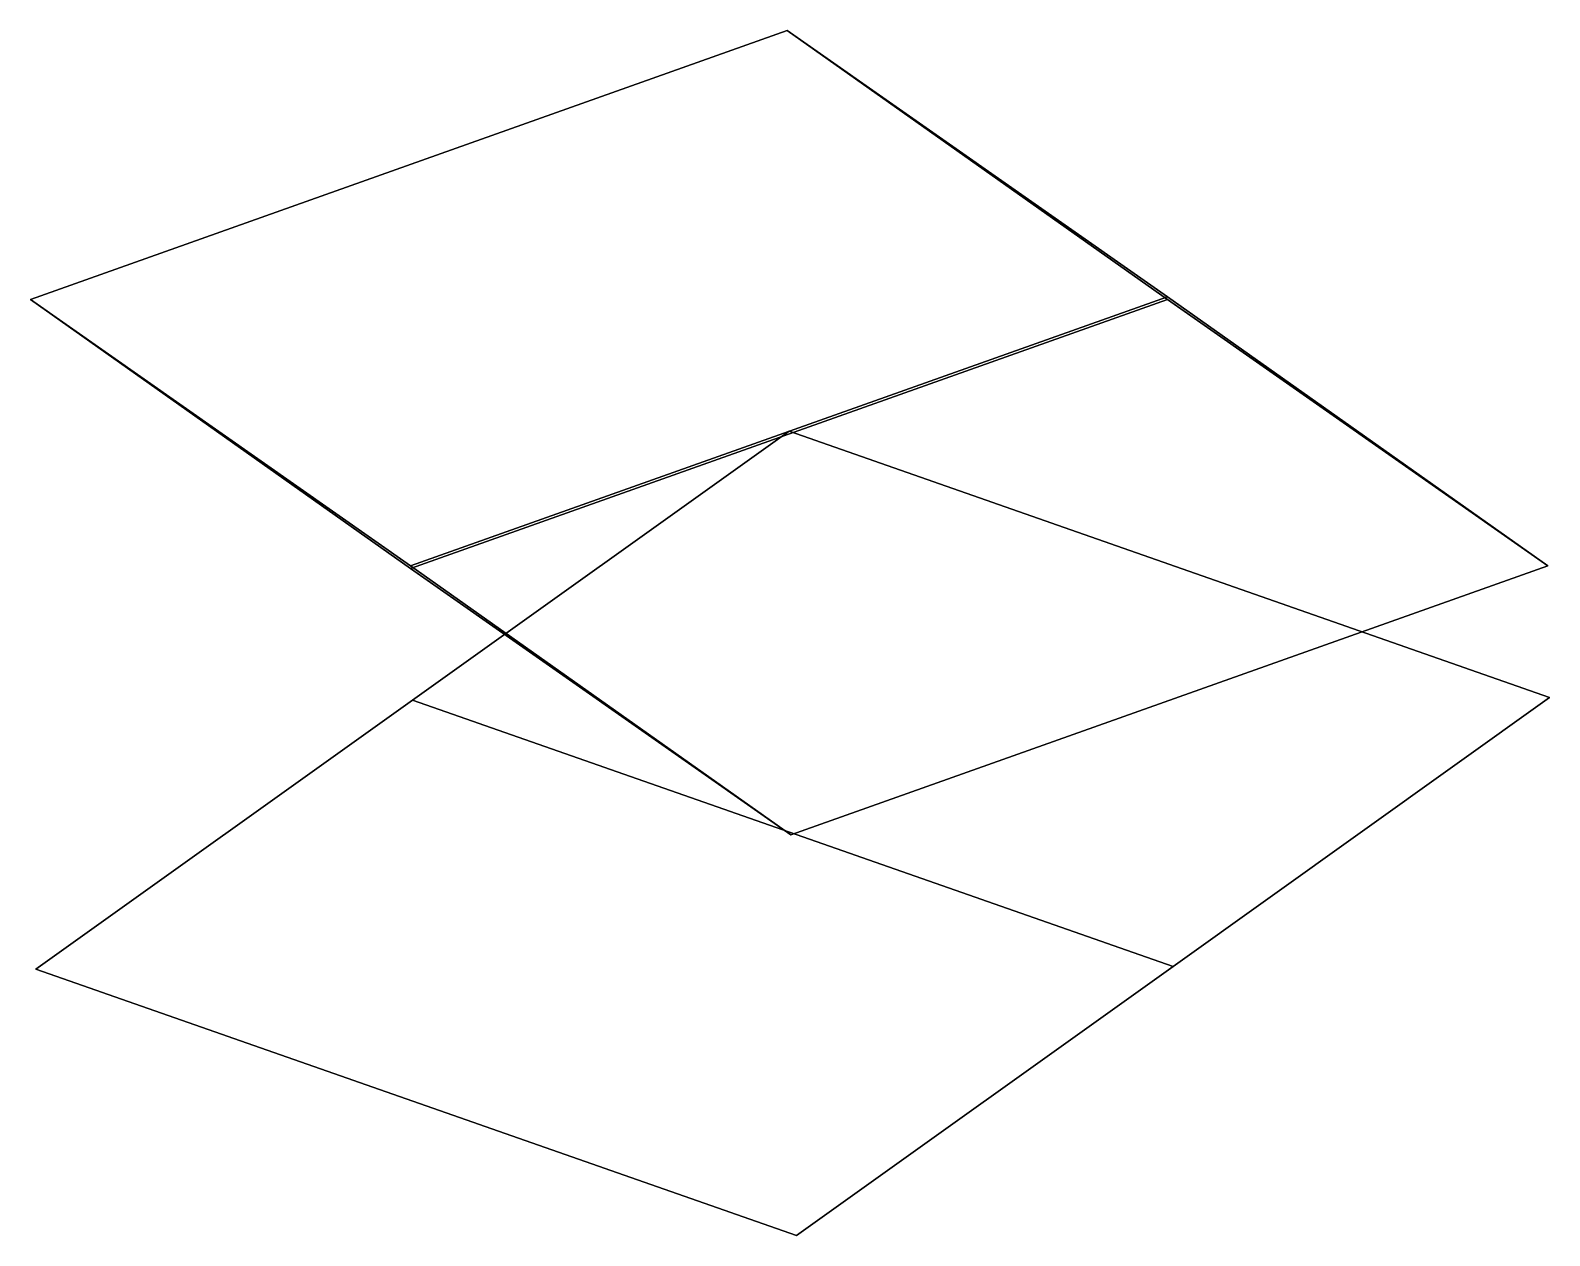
# Model space of a CAD drawing. Header units: metres. Extents: x -0.205 to 0.205, y -0.163 to 0.163.
import ezdxf

# ---------------------------------------------------------------- set-up
doc = ezdxf.new("R2010")
doc.units = ezdxf.units.M

msp = doc.modelspace()

# ---------------------------------------------------------------- linework, layer by layer
at = {"layer": 'grenade.red'}
for points in [[(-0.000749, 0.162725, 0.000868), (0.101964, 0.0908, -0.177045), (-0.102462, 0.018166, -0.177625), (-0.205175, 0.090091, 0.000288)], [(0.101966, 0.090091, 0.177625), (-0.000749, 0.162725, 0.000868), (-0.205175, 0.090091, 0.000288), (-0.10246, 0.017457, 0.177045)], [(0.204679, 0.018166, -0.000288), (0.101964, 0.0908, -0.177045), (-0.000749, 0.162725, 0.000868), (0.101966, 0.090091, 0.177625)], [(0.101964, 0.0908, -0.177045), (0.204679, 0.018166, -0.000288), (0.000253, -0.054468, -0.000868), (-0.102462, 0.018166, -0.177625)], [(-0.10246, 0.017457, 0.177045), (-0.205175, 0.090091, 0.000288), (-0.102462, 0.018166, -0.177625), (0.000253, -0.054468, -0.000868)], [(0.204679, 0.018166, -0.000288), (0.101966, 0.090091, 0.177625), (-0.10246, 0.017457, 0.177045), (0.000253, -0.054468, -0.000868)]]:
    msp.add_3dface(points, dxfattribs=at)
at = {"layer": 'grenade.yellow'}
for points in [[(-0.101962, -0.018166, 0.177337), (-0.000251, 0.054468), (-0.101962, -0.018166, -0.177337), (-0.203673, -0.0908)], [(-0.000251, 0.054468), (0.205175, -0.017457), (0.103464, -0.090091, -0.177337), (-0.101962, -0.018166, -0.177337)], [(0.103464, -0.090091, 0.177337), (0.205175, -0.017457), (-0.000251, 0.054468), (-0.101962, -0.018166, 0.177337)], [(0.103464, -0.090091, 0.177337), (-0.101962, -0.018166, 0.177337), (-0.203673, -0.0908), (0.001753, -0.162725)], [(-0.203673, -0.0908), (-0.101962, -0.018166, -0.177337), (0.103464, -0.090091, -0.177337), (0.001753, -0.162725)], [(0.205175, -0.017457), (0.103464, -0.090091, 0.177337), (0.001753, -0.162725), (0.103464, -0.090091, -0.177337)]]:
    msp.add_3dface(points, dxfattribs=at)

doc.saveas('drawing.dxf')
